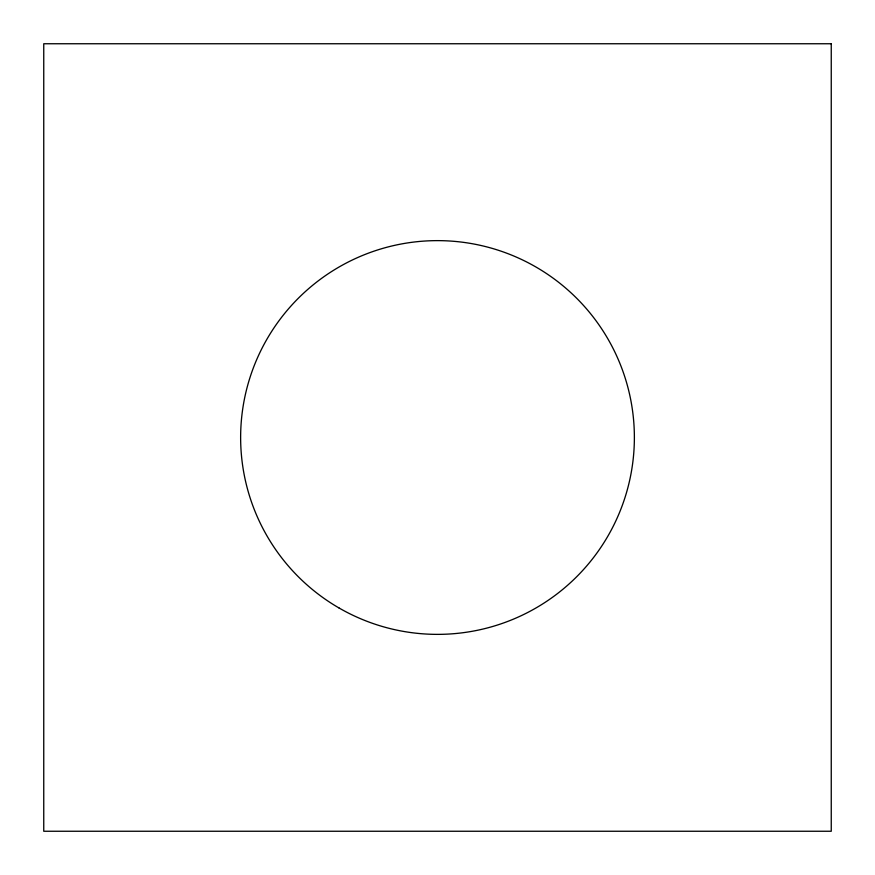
<?xml version="1.0" encoding="UTF-8"?>
<svg xmlns="http://www.w3.org/2000/svg" width="875" height="875" viewBox="0 0 875 875"><rect width="100%" height="100%" fill="white"/><g stroke="black" fill="none" stroke-linecap="round" stroke-linejoin="round"><path stroke-width="1.31" d="M831.25 43.75L43.75 43.75L43.75 831.25L831.25 831.25L831.25 43.75M339.062 607.994A196.875 196.875 0 0 0 634.375 437.5A196.875 196.875 0 0 0 339.062 267.006A196.875 196.875 0 0 0 339.062 607.994"/></g></svg>
